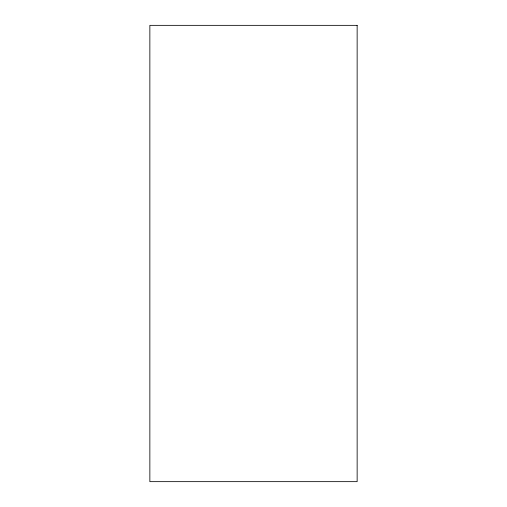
<?xml version="1.0" encoding="UTF-8"?>
<svg xmlns="http://www.w3.org/2000/svg" width="507" height="507" viewBox="0 0 507 507"><rect width="100%" height="100%" fill="white"/><g stroke="black" fill="none" stroke-linecap="round" stroke-linejoin="round"><path stroke-width="0.76" d="M357.143 25.35L149.857 25.35L149.857 481.65L357.143 481.65L357.143 25.35"/></g></svg>
